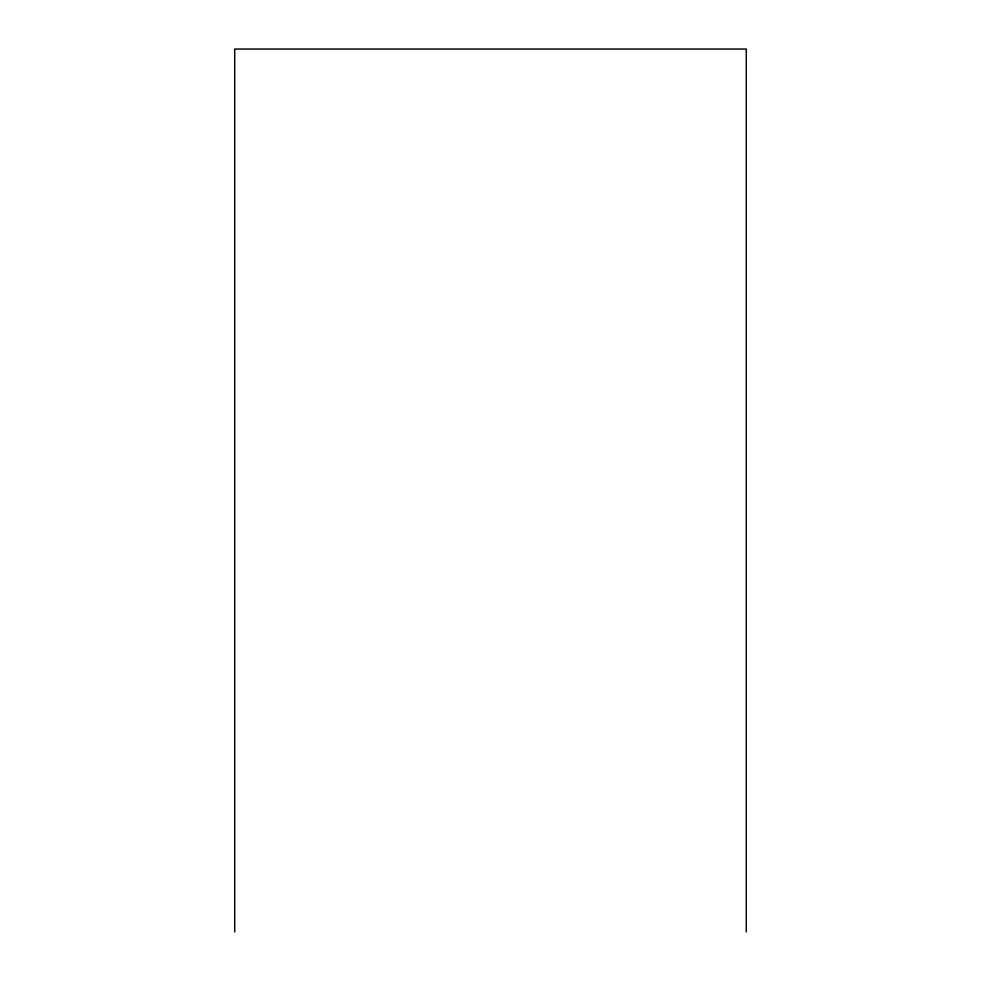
<?xml version="1.0" encoding="UTF-8"?>
<svg xmlns="http://www.w3.org/2000/svg" width="981" height="981" viewBox="0 0 981 981"><rect width="100%" height="100%" fill="white"/><g stroke="black" fill="none" stroke-linecap="round" stroke-linejoin="round"><path stroke-width="1.47" d="M746.283 931.95L746.283 49.05L234.717 49.05L234.717 931.95"/></g></svg>
